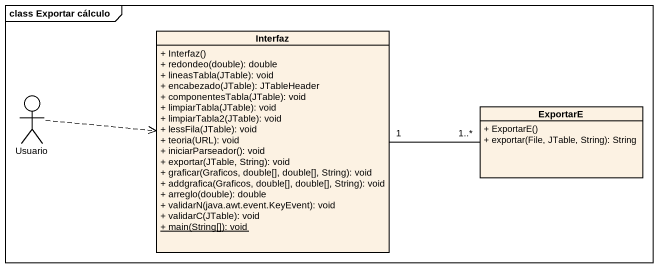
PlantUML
@startuml
mainframe class Exportar cálculo
allowmixing
hide circle
hide empty members
skinparam classAttributeIconSize 0
class Interfaz {
  + Interfaz()
  + redondeo(double): double
  + lineasTabla(JTable): void
  + encabezado(JTable): JTableHeader
  + componentesTabla(JTable): void
  + limpiarTabla(JTable): void
  + limpiarTabla2(JTable): void
  + lessFila(JTable): void
  + teoria(URL): void
  + iniciarParseador(): void
  + exportar(JTable, String): void
  + graficar(Graficos, double[], double[], String): void
  + addgrafica(Graficos, double[], double[], String): void
  + arreglo(double): double
  + validarN(java.awt.event.KeyEvent): void
  + validarC(JTable): void
  {static} + main(String[]): void
}
actor Usuario
class ExportarE {
  + ExportarE()
  + exportar(File, JTable, String): String
}
Interfaz "1" -right- "1..*" ExportarE
Usuario .right.> Interfaz
@enduml
